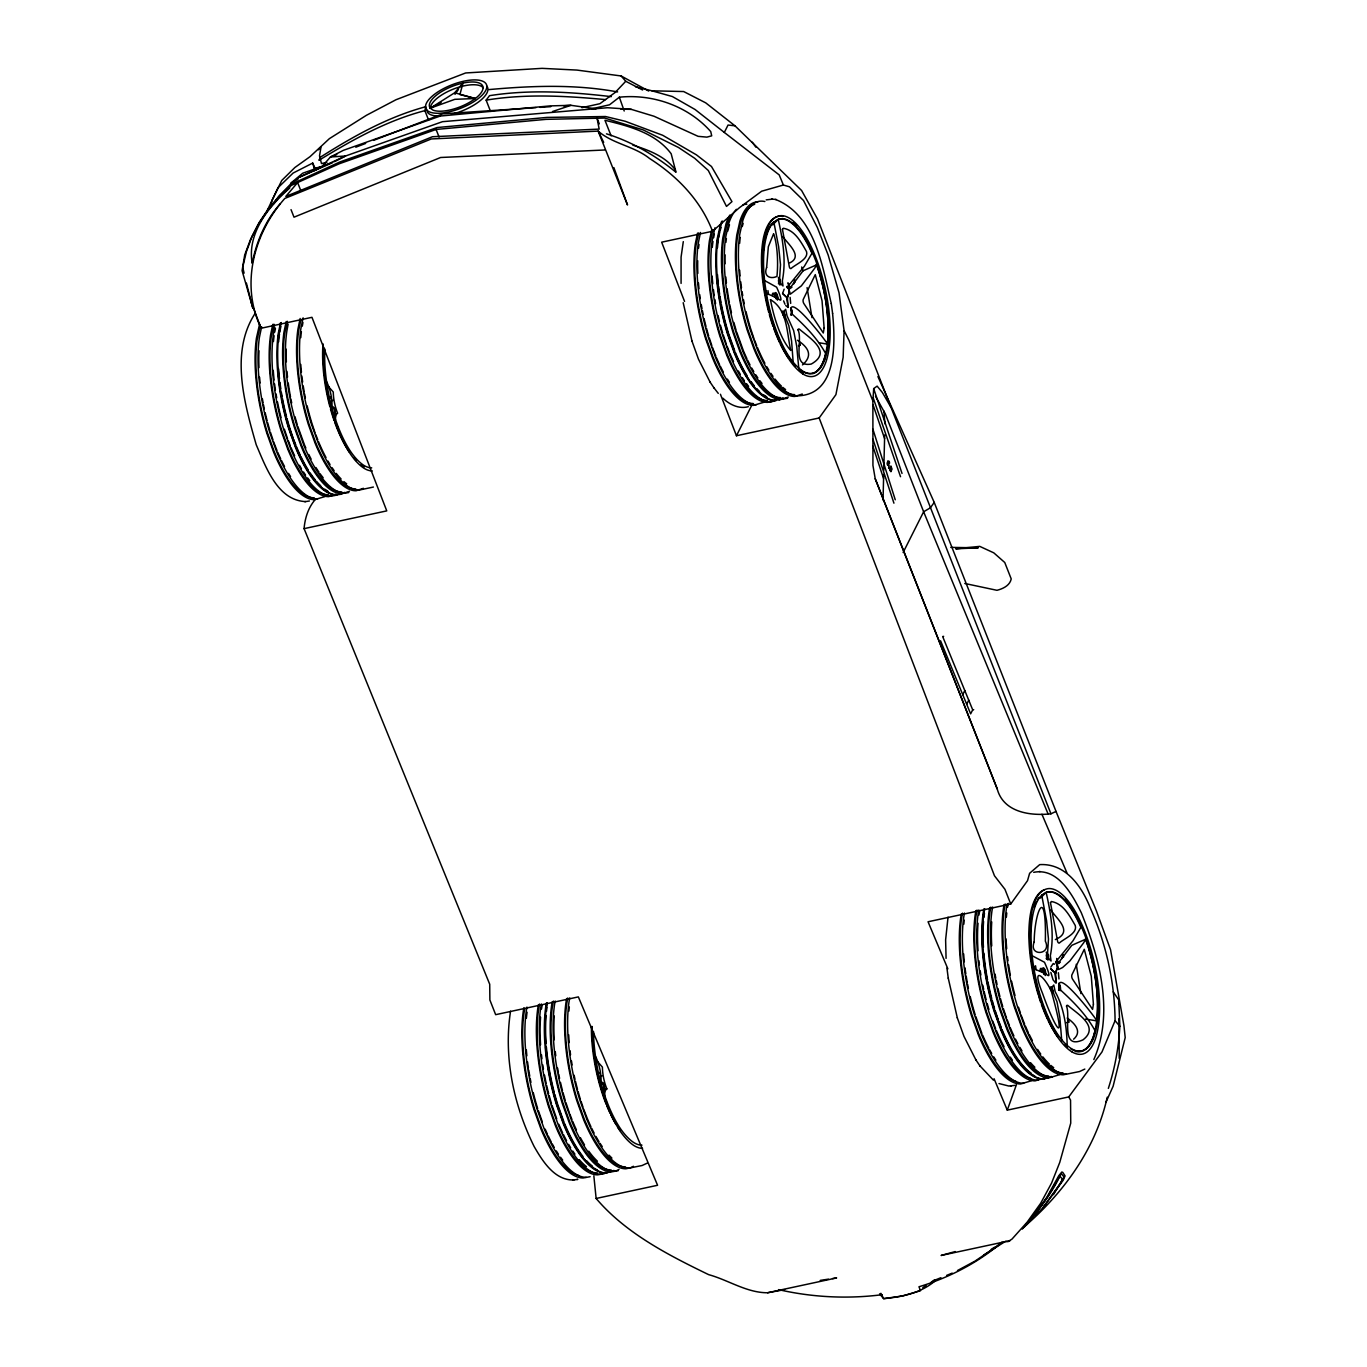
<?xml version="1.0" encoding="UTF-8"?>
<svg xmlns="http://www.w3.org/2000/svg" width="1367" height="1367" viewBox="0 0 1367 1367"><rect width="100%" height="100%" fill="white"/><g stroke="black" fill="none" stroke-linecap="round" stroke-linejoin="round"><path stroke-width="1.5" d="M883.031 500.032L883.68 474.452M883.783 470.385L884.671 434.911M884.962 423.907L883.902 411.091M684.559 301.441L661.662 242.181L712.515 231.262L739.393 207.716L761.658 191.209L783.394 185.023L789.494 186.818L803.523 200.539L817.329 227.486L828.146 254.963L839.03 292.76L844.088 330.643L843.149 357.317L835.92 394.636L819.158 417.977L736.454 435.748L720.426 394.26M1050.95 813.809C1030.359 816.082 1003.412 812.442 997.192 788.844L875.222 478.74L872.932 465.395L872.881 400.992L873.684 388.604L877.118 386.126L882.399 392.534L891.028 407.4L1050.95 813.809L1056.025 811.417L934.225 502.407L877.922 376.557M827.394 344.399L828.009 337.683A78.944 28.792 77.9 0 0 819.004 272.255L816.407 264.549M1096.778 1021.166L1097.393 1014.246A81.302 29.664 77.9 0 0 1088.132 946.87L1085.466 938.924M785.717 305.525L788.093 307.387L787.426 298.006L782.607 293.478L784.145 289.206M793.714 283.43L794.757 279.893L795.15 282.115M1061.954 958.489L1063.167 954.73L1063.56 957.02M593.842 1175.842L596.132 1198.466L657.578 1185.274L578.361 996.902L495.657 1014.673L489.882 999.995L489.711 984.24L304.072 528.636C304.978 518.127 308.207 507.653 315.23 499.57M274.699 327.038L273.366 334.488A100.423 36.636 77.9 0 0 283.823 429.836L290.573 448.547A100.423 36.636 77.9 0 0 331.532 496.016L335.325 495.435M274.767 332.044L275.416 328.388M279.825 332.147L280.799 326.628M288.112 324.15L286.78 331.6A100.423 36.636 77.9 0 0 297.254 426.948L303.987 445.659A100.423 36.636 77.9 0 0 344.945 493.145L348.739 492.547M302.295 326.132L302.944 322.475M510.557 1011.17C503.415 1057.101 513.65 1105.117 534.121 1146.486C542.511 1161.044 554.626 1180.695 573.952 1179.943M523.937 1007.735L523.253 1011.58A103.431 37.729 77.9 0 0 534.036 1109.782L540.973 1129.057A103.431 37.729 77.9 0 0 583.179 1177.961L590.134 1176.697M524.706 1009.068L524.039 1012.827A101.483 37.012 77.9 0 0 534.617 1109.184L541.417 1128.065A101.483 37.012 77.9 0 0 578.839 1175.569M526.978 1007.086L526.295 1010.914A103.431 37.729 77.9 0 0 537.077 1109.133L544.032 1128.407A103.431 37.729 77.9 0 0 586.221 1177.312M538.478 1004.608L537.778 1008.453A103.431 37.729 77.9 0 0 548.56 1106.655L555.515 1125.93A103.431 37.729 77.9 0 0 597.704 1174.834L604.522 1173.604M539.572 1004.062L538.564 1009.7A101.483 37.012 77.9 0 0 549.141 1106.057L555.942 1124.938A101.483 37.012 77.9 0 0 591.996 1172.066M541.383 1003.993L540.683 1007.838A103.431 37.729 77.9 0 0 551.465 1106.04L558.419 1125.314A103.431 37.729 77.9 0 0 600.609 1174.219M541.469 1009.085L542.135 1005.309M546.441 1002.9L545.758 1006.744A103.431 37.729 77.9 0 0 556.54 1104.946L563.477 1124.221A103.431 37.729 77.9 0 0 605.666 1173.125L613.202 1170.63M546.903 1003.686L546.219 1007.479A102.269 37.302 77.9 0 0 545.723 1011.495M547.227 1002.729L546.544 1006.573A103.431 37.729 77.9 0 0 557.326 1104.775L564.263 1124.05A103.431 37.729 77.9 0 0 606.452 1172.954L613.988 1170.46M683.295 241.634L681.074 257.116L681.074 283.413M552.285 1001.652L551.602 1005.48A103.431 37.729 77.9 0 0 562.384 1103.682L569.321 1122.973A103.431 37.729 77.9 0 0 611.51 1171.861L618.328 1170.63M553.396 1001.088L552.388 1006.727A101.483 37.012 77.9 0 0 562.965 1103.084L569.766 1121.982A101.483 37.012 77.9 0 0 611.169 1169.947M555.19 1001.02L554.506 1004.865A103.431 37.729 77.9 0 0 565.289 1103.066L572.226 1122.341A103.431 37.729 77.9 0 0 614.415 1171.246M566.673 998.559L565.989 1002.387A103.431 37.729 77.9 0 0 576.771 1100.589L583.709 1119.881A103.431 37.729 77.9 0 0 625.898 1168.768L642.08 1165.521L647.36 1163.078M567.783 997.995L566.775 1003.651A101.483 37.012 77.9 0 0 577.352 1099.991L584.153 1118.889A101.483 37.012 77.9 0 0 625.556 1166.871M569.714 997.893L569.031 1001.738A103.431 37.729 77.9 0 0 579.813 1099.939L586.768 1119.214A103.431 37.729 77.9 0 0 628.957 1168.119M713.642 237.755L714.292 234.099M718.683 237.858L719.674 232.322M948.032 917.189L945.622 939.83L946.067 958.352M961.394 913.737L960.711 917.582A103.431 37.729 77.9 0 0 971.493 1015.784L978.447 1035.075A103.431 37.729 77.9 0 0 1020.636 1083.963L1031.214 1080.819M962.505 913.19L961.497 918.829A101.483 37.012 77.9 0 0 972.074 1015.185L978.875 1034.084A101.483 37.012 77.9 0 0 1016.296 1081.587M964.453 913.088L963.769 916.932A103.431 37.729 77.9 0 0 974.551 1015.134L981.489 1034.409A103.431 37.729 77.9 0 0 1023.678 1083.313M975.935 910.627L975.252 914.472A103.431 37.729 77.9 0 0 986.034 1012.674L992.972 1031.948A103.431 37.729 77.9 0 0 1035.161 1080.853L1045.601 1077.726M977.029 910.063L976.021 915.719A101.483 37.012 77.9 0 0 986.598 1012.058L993.399 1030.957A101.483 37.012 77.9 0 0 1030.821 1078.46M978.84 909.995L978.157 913.839A103.431 37.729 77.9 0 0 988.939 1012.041L995.877 1031.316A103.431 37.729 77.9 0 0 1038.066 1080.22M978.926 915.087L979.609 911.328M983.898 908.918L983.215 912.746A103.431 37.729 77.9 0 0 993.997 1010.948L1000.934 1030.24A103.431 37.729 77.9 0 0 1043.124 1079.127L1050.659 1076.632M984.36 909.704L983.676 913.498A102.269 37.302 77.9 0 0 983.181 917.496M984.684 908.747L984.001 912.575A103.431 37.729 77.9 0 0 994.783 1010.777L1001.721 1030.069A103.431 37.729 77.9 0 0 1043.91 1078.956L1051.445 1076.461M989.742 907.654L989.059 911.499A103.431 37.729 77.9 0 0 999.841 1009.7L1006.796 1028.975A103.431 37.729 77.9 0 0 1048.985 1077.88L1059.425 1074.752M990.853 907.107L989.845 912.746A101.483 37.012 77.9 0 0 1000.422 1009.102L1007.223 1027.984A101.483 37.012 77.9 0 0 1048.626 1075.966M992.647 907.039L991.964 910.866A103.431 37.729 77.9 0 0 1002.746 1009.068L1009.7 1028.36A103.431 37.729 77.9 0 0 1051.889 1077.247M1004.13 904.561L1003.446 908.406A103.431 37.729 77.9 0 0 1014.229 1006.608L1021.183 1025.882A103.431 37.729 77.9 0 0 1063.372 1074.787L1079.554 1071.54L1084.817 1069.079M1005.241 904.014L1004.232 909.653A101.483 37.012 77.9 0 0 1014.81 1006.009L1021.61 1024.891A101.483 37.012 77.9 0 0 1063.013 1072.873M1007.189 903.912L1006.505 907.756A103.431 37.729 77.9 0 0 1017.287 1005.958L1024.225 1025.233A103.431 37.729 77.9 0 0 1066.414 1074.137M1007.616 907.124L1008.282 903.348M1056.025 811.417L1096.402 910.935L1110.568 949.757L1123.913 1025.575L1125.212 1037.57L1113.114 1086.269L1106.057 1101.99M1107.253 1097.188C1095.958 1147.972 1064.534 1191.665 1025.78 1225.447L1023.763 1227.429L1036.818 1211.999L1047.891 1196.313L1061.27 1173.621L1064.09 1177.004L1053.427 1194.604M1050.813 967.135L1053.12 963.701M270.427 206.588L272.016 200.402L281.756 180.461L294.879 167.509L310.019 156.675L329.362 138.665L366.441 115.289L395.986 99.74L465.651 72.964L542.084 68.35L576.908 70.076L621.148 75.971L648.727 91.059M430.28 108.198L454.681 92.768L462.986 83.079L459.91 94.562L475.289 98.527L454.818 99.33L430.28 108.198L432.997 110.112A28.553 10.97 -21.5 0 0 478.279 95.98A28.553 10.97 -21.5 0 0 460.696 83.626A28.553 10.97 -21.5 0 0 430.28 108.198L441.148 102.542M825.839 353.557L824.404 358.855A78.944 28.792 77.9 0 1 802.139 371.277L798.824 368.817L796.722 346.227L793.646 330.558L787.033 315.845L785.632 309.301L783.359 312.086L788.81 325.654L791.578 341.032L793.236 363.212L789.904 358.957M1095.172 1030.598L1093.685 1036.049A81.302 29.664 77.9 0 1 1070.771 1048.848M259.593 324.133L256.432 338.127A100.423 36.636 77.9 0 0 266.907 433.459L273.639 452.187A100.423 36.636 77.9 0 0 314.598 499.656L324.885 496.597M260.277 325.619L257.201 339.341A98.527 35.935 77.9 0 0 267.471 432.878L274.066 451.23A98.527 35.935 77.9 0 0 314.256 497.81M261.627 326.764L259.388 337.495A100.423 36.636 77.9 0 0 269.863 432.826L276.595 451.554A100.423 36.636 77.9 0 0 317.554 499.023M272.785 324.372L270.546 335.086A100.423 36.636 77.9 0 0 281.004 430.434L287.754 449.145A100.423 36.636 77.9 0 0 328.712 496.631L336.026 494.205M273.947 324.201L271.298 336.299A98.527 35.935 77.9 0 0 281.568 429.853L288.181 448.188A98.527 35.935 77.9 0 0 328.37 494.769M280.525 322.697L278.287 333.428A100.423 36.636 77.9 0 0 288.745 428.777L295.494 447.487A100.423 36.636 77.9 0 0 336.453 494.974L341.015 494.205M281.277 322.544L279.039 333.275A100.423 36.636 77.9 0 0 289.514 428.606L296.246 447.334A100.423 36.636 77.9 0 0 337.205 494.803M286.199 321.484L283.96 332.215A100.423 36.636 77.9 0 0 294.418 427.546L301.167 446.274A100.423 36.636 77.9 0 0 342.126 493.743L349.439 491.317M287.36 321.313L284.712 333.428A98.527 35.935 77.9 0 0 294.982 426.965L301.594 445.317A98.527 35.935 77.9 0 0 341.784 491.898M300.159 318.477L297.921 329.208A100.423 36.636 77.9 0 0 308.395 424.556L315.128 443.267A100.423 36.636 77.9 0 0 356.103 490.753L363.417 488.309M300.877 319.912L298.69 330.421A98.527 35.935 77.9 0 0 308.959 423.975L315.555 442.31A98.527 35.935 77.9 0 0 355.745 488.89M303.115 317.845L300.877 328.576A100.423 36.636 77.9 0 0 311.351 423.924L318.084 442.635A100.423 36.636 77.9 0 0 359.06 490.104L373.413 487.045M697.546 233.108L695.307 243.839A100.423 36.636 77.9 0 0 705.765 339.17L712.515 357.898A100.423 36.636 77.9 0 0 753.473 405.367L763.743 402.308M698.691 232.937L696.059 245.052A98.527 35.935 77.9 0 0 706.329 338.589L712.942 356.924A98.527 35.935 77.9 0 0 753.132 403.504M700.502 232.475L698.264 243.189A100.423 36.636 77.9 0 0 708.721 338.538L715.471 357.248A100.423 36.636 77.9 0 0 756.429 404.735M711.643 230.066L709.405 240.797A100.423 36.636 77.9 0 0 719.879 336.145L726.612 354.856A100.423 36.636 77.9 0 0 767.57 402.342L774.2 401.129M712.805 229.895L710.174 242.01A98.527 35.935 77.9 0 0 720.443 335.564L727.039 353.899A98.527 35.935 77.9 0 0 767.229 400.48M714.924 227.828L712.224 240.199A100.423 36.636 77.9 0 0 722.699 335.53L729.431 354.258A100.423 36.636 77.9 0 0 770.39 401.727M720.119 230.715L721.024 227.486M727.705 231.211L729.482 224.803M742.247 226.58L743.152 223.385M606.692 1103.767L606.247 1101.204M890.72 466.403L891.011 469.274L891.011 466.335L892.019 469.12L890.959 471.393M947.861 968.861L928.056 921.768L1010.743 903.997L1027.523 880.673L1029.624 873.291L1039.689 864.627C1065.423 863.073 1081.758 886.312 1090.165 907.637C1105.937 943.247 1114.72 981.694 1115.079 1020.671L1101.973 1051.958L1068.738 1096.932L1007.274 1110.141L1016.416 1084.766M888.635 465.31C887.371 460.901 890.942 463.02 887.952 461.892M887.764 461.482L888.379 465.481M1060.126 990.716L1060.502 989.435A4.101 1.504 77.9 0 0 1059.169 983.796L1058.724 983.283M811.964 253.288L804.377 266.275L787.853 286.506L790.314 294.195L801.37 285.857L814.698 268.274L816.509 264.873L803.13 270.769L789.784 288.352M1080.87 927.339L1073.061 940.701L1056.042 961.548L1058.571 969.459L1062.569 967.546L1069.951 960.881L1083.689 942.769L1085.569 939.249L1071.779 945.332L1058.041 963.427M267.436 210.108L278.082 187.638L293.102 173.062L312.718 163.066L315.281 168.893M964.794 690.557L962.744 694.658M783.394 185.023L779.207 174.908L724.322 132.445L728.047 125.046L734.968 125.798L801.609 190.509L817.534 219.028L891.028 407.4M736.454 435.748L751.474 405.845M889.268 463.242L887.661 461.226M889.575 463.191C889.439 457.689 884.876 464.49 888.533 465.549M888.533 467.172L889.148 467.958M888.858 468.027L889.097 466.557M891.011 471.564L889.524 468.505L890.515 470.829M891.181 469.53L890.84 471.547L889.814 468.454M891.318 469.206L891.011 466.335M890.601 470.778L890.549 468.385M891.011 469.274L890.857 468.317M903.126 552.524L923.631 511.771L930.346 507.84L934.225 502.407M966.691 704.261L968.759 700.16M943.657 636.338L942.666 636.544L972.706 709.866L970.638 713.847L940.547 640.764M1093.839 1059.545C1114.361 1012.793 1099.495 957.959 1081.314 912.78C1072.429 894.907 1057.921 867.447 1033.708 872.334M254.723 314.017C229.912 352.754 244.505 403.829 256.227 444.771C265.694 466.574 277.364 500.425 305.644 501.586M273.947 203.632L278.372 196.951L292.487 182.119L297.972 179.248M454.989 94.34L458.406 89.521M460.696 86.292L462.986 83.079M1023.08 1227.856L1022.226 1228.967L1027.95 1223.294M1024.105 1227.053L1029.454 1220.697M1032.512 1217.16L1046.9 1197.202L1058.759 1175.74L1061.817 1172.032L1062.757 1172.356L1065.081 1175.893L1063.201 1180.234L1044.217 1206.241M1043.243 1207.146L1061.048 1182.506L1062.33 1178.918L1059.801 1176.218C1052.248 1192.793 1035.913 1213.964 1026.412 1224.815M802.497 364.921C813.16 355.557 808.649 347.491 797.525 340.263M1073.625 1039.176C1082.596 1031.487 1074.479 1023.08 1067.183 1018.039M318.494 149.806L321.057 146.747L319.519 155.906L321.484 163.527L326.816 162.451M280.115 203.939C265.386 220.565 256.398 241.669 252.177 263.318C246.914 233.21 268.564 206.622 289.787 187.997M314.41 170.653L321.723 166.825L330.472 156.983L343.288 150.37L440.277 116.041L550.286 105.891L570.945 105.327L596.063 108.83M1035.725 1215.485L1044.901 1205.591M642.593 89.983L625.744 81.285L615.287 92.358L599.908 103.704L581.915 107.685M773.893 221.744L771.364 224.325A78.944 28.792 77.9 0 0 764.973 239.891M1041.654 894.838L1046.558 920.572L1048.472 939.095L1047.293 957.344L1051.052 961.001L1050.334 955.721C1054.538 934.686 1050.745 913.019 1046.148 892.378L1040.407 898.085M772.663 224.889L778.25 219.352L781.155 218.857A78.944 28.792 77.9 0 1 808.991 246.846L812.083 253.561M789.853 262.857C803.574 256.142 787.341 243.582 782.778 236.474M490.531 111.393L486.139 100.15L489.54 95.673C529.935 89.299 570.876 91.897 611.288 96.647M1002.114 1242.073C978.088 1262.749 949.228 1277.598 918.966 1286.774L920.521 1290.721L902.391 1296.001L883.629 1298.65L879.562 1293.831M1055.358 939.573C1073.625 931.781 1057.187 919.342 1050.813 909.995M779.856 285.071L780.113 284.849A3.981 1.452 77.9 0 0 779.19 278.15L778.746 277.638A3.981 1.452 77.9 0 0 778.336 277.381M791.493 315.094L792.194 313.59A3.981 1.452 77.9 0 0 790.878 308.122L790.827 308.036M1047.806 960.061L1048.062 959.839A4.101 1.504 77.9 0 0 1047.122 952.936L1046.678 952.406A4.101 1.504 77.9 0 0 1046.233 952.15M290.607 183.332L302.705 173.233L332.694 162.622L297.613 177.966L345.509 156.009L442.498 121.68L607.563 107.72L631.246 109.343L654.007 116.246L698.127 136.341L706.893 137.127L711.711 135.829L710.737 131.591C688.199 106.113 653.033 93.759 619.354 97.194L609.528 104.798L591.928 108.779M996.116 1246.807L1000.541 1243.269M983.642 1255.128L1005.48 1241.339L1007.992 1241.663L1011.99 1239.1L1027.164 1222.132L1040.646 1203.319L1051.599 1183.019L1059.75 1162.428L1070.737 1123.144L1070.549 1100.127L1068.738 1096.932M935.746 1280.281C921.392 1293.097 902.254 1296.822 883.629 1298.65L880.895 1293.302M994.492 1247.934L975.081 1261.075L957.464 1270.541M922.776 1287.68L926.125 1285.476M931.149 1282.178L934.498 1279.973M991.212 1249.353L994.8 1247.063M340.246 494.376L344.518 492.376M771.381 401.744L774.884 399.916M779.122 400.087L782.625 398.241M783.394 398.087L775.311 400.668A100.423 36.636 77.9 0 1 734.352 353.199L727.62 334.488A100.423 36.636 77.9 0 1 717.145 239.14L720.289 225.145A100.423 36.636 77.9 0 1 721.708 221.317M788.315 397.028L780.984 399.454A100.423 36.636 77.9 0 1 740.025 351.985L733.293 333.258A100.423 36.636 77.9 0 1 722.818 237.909L725.98 223.915A100.423 36.636 77.9 0 1 729.824 215.097M802.275 394.021L794.962 396.447A100.423 36.636 77.9 0 1 754.003 348.978L747.253 330.25A100.423 36.636 77.9 0 1 736.796 234.919L739.94 220.924A100.423 36.636 77.9 0 1 757.984 201.786M601.617 1174.219L605.239 1172.339M615.44 1171.263L619.046 1169.366M629.828 1168.17L633.434 1166.273M334.522 161.682L345.509 156.009L330.472 156.983L336.76 154.539M933.405 1280.742L940.94 1277.701M946.596 1275.411L952.235 1273.121M355.779 147.209L365.673 143.415M373.584 140.374L442.788 113.837L535.949 107.651M244.095 273.161L242.711 267.214L246.436 251.528L252.058 236.388L259.525 221.915L268.752 208.245L279.671 195.515L292.162 183.844L340.058 161.887L437.047 127.558L547.056 117.408L605.513 116.52L625.197 121.27L662.687 135.282L696.418 154.847L711.472 166.484L731.96 201.632L726.492 206.4L708.311 170.516L694.692 158.282L678.545 147.516L643.139 129.899L604.727 118.058L546.082 119.356L436.09 129.455L339.067 163.835L291.376 185.382L278.68 197.463L267.573 210.586L258.141 224.649L250.503 239.481L244.71 254.963L242.096 270.683L252.844 308.173L246.385 283.072M552.507 111.53L570.945 105.327L563.563 105.806M424.881 110.642C386.793 120.586 352.31 139.912 318.955 160.298L320.579 157.068C353.523 136.204 387.869 116.947 425.752 106.711L424.881 110.642L428.572 120.006M955.26 1251.557L941.077 1255.47L1010.128 1240.638M251.408 302.79L261.097 328.251L311.966 317.315L386.758 510.882L304.072 528.636M326.816 387.1L328.593 386.724L333.275 392.039A23.171 8.458 77.9 0 0 337.615 413.21A12.44 4.528 77.9 0 0 335.428 420.13M331.617 400.651L333.138 400.36M798.533 345.612L800.31 345.219A12.252 4.477 77.9 0 1 799.61 342.98M972.706 709.866L973.697 709.661M600.694 1075.966L602.3 1075.692M605.034 1089.294L606.863 1088.901A23.871 8.715 77.9 0 1 602.403 1067.114L597.584 1061.629A19.428 7.091 77.9 0 0 596.678 1062.347M1067.046 1022.413L1068.874 1022.02A12.628 4.597 77.9 0 1 1067.849 1018.5M596.132 1198.466C625.642 1233.222 668.053 1254.957 708.687 1274.659C728.184 1279.99 746.86 1292.874 767.588 1292.755L836.621 1277.923L832.52 1278.538M321.723 166.825L314.154 168.261L312.718 163.066M767.588 1292.755L784.658 1289.645M766.169 199.89L772.423 199.138M1046.028 892.395L1049.155 891.848A81.302 29.664 77.9 0 1 1077.811 920.692L1080.989 927.612M787.614 398.258L783.821 398.839A100.423 36.636 77.9 0 1 742.845 351.37L736.112 332.659A100.423 36.636 77.9 0 1 725.638 237.311L728.799 223.317A100.423 36.636 77.9 0 1 736.42 209.305M722.904 398.224C729.517 404.564 739.017 409.297 748.313 406.7M304.807 501.706L309.455 500.988M999.004 1083.553L1008.812 1086.03L1015.322 1085.33M573.081 1180.08L577.865 1179.328L576.994 1179.465M1010.538 1086.082L1011.409 1085.945M820.234 1280.401L828.436 1279.153M882.074 1294.703C847.677 1299.111 812.391 1297.386 778.592 1289.628M486.139 100.15C525.68 93.605 565.818 95.912 605.513 99.603M888.67 465.532L888.242 461.841M540.187 107.361L550.764 106.66M488.959 89.59C531.797 85.728 575.08 84.088 617.611 91.931M605.256 149.96L440.618 157.495L294.008 217.182L291.034 209.629M620.908 109.189L631.246 109.343M950.766 547.381L978.225 547.825L955.755 548.816L979.746 546.373L993.792 552.849L1004.762 562.503L1011.221 578.924C1009.888 585.537 1002.917 588.801 996.97 590.305L964.777 583.47M635.484 86.753L651.871 90.803L683.654 91.538L705.714 102.85L734.968 125.798M775.482 199.445C815.142 214.875 822.644 267.163 831.29 303.679M1039.279 871.48L1040.15 871.548M771.586 199.069L776.319 199.514M819.123 342.758L827.428 344.125C828.812 344.381 785.598 287.907 791.476 313.47C804.531 325.397 817.227 338.008 825.788 353.763M1085.569 1019.047L1096.812 1020.893C1098.47 1021.508 1053.496 962.693 1059.784 989.315C1073.215 1001.601 1086.304 1014.587 1095.104 1030.821M1033.196 968.485L1046.08 973.936C1052.949 980.942 1045.311 964.077 1044.473 962.248L1031.367 955.311M454.681 92.768L475.289 98.527M651.871 90.803L672.376 96.544L695.068 109.497L724.322 132.445M606.47 133.829C631.93 141.792 655.374 155.462 675.999 172.259L671.163 153.736C655.476 132.872 629.042 126.174 604.966 120.279L611.1 135.829M632.87 145.141C648.539 150.062 665.473 156.299 675.469 170.089M763.863 280.132L776.627 287.19C777.447 289.001 784.846 305.302 778.182 298.553L765.605 292.914M793.475 283.482L794.193 283.635M1067.2 1046.216C1066.824 1028.172 1064.346 1008.248 1055.187 991.758L1053.769 985.026L1051.411 987.897L1057.033 1001.874L1059.886 1017.714L1061.732 1040.731M330.148 396.977L330.865 397.951M1053.649 963.53L1054.555 964.248M1055.512 982.805L1053.051 979.78L1050.847 972.433M993.45 1080.169L979.78 1065.713M625.744 81.285L621.148 75.971M782.607 293.478L787.426 298.006L788.691 293.785L786.794 298.604L788.093 307.387M1055.837 961.787L1057.067 963.94A4.101 1.504 77.9 0 1 1057.477 968.673M1055.854 962.556L1056.178 962.932A3.264 1.179 77.9 0 1 1056.964 968.451M1058.759 984.052L1059.083 984.428A3.264 1.179 77.9 0 1 1059.852 989.947L1059.596 990.169A3.264 1.179 77.9 0 1 1058.588 989.554M1115.079 1020.671L1119.863 1026.361A314.94 265.83 35.6 0 1 1108.347 1088.405M599.464 1072.463L599.925 1073.198M713.813 387.647L718.273 393.388M875.478 396.208L885.218 413.62L923.631 511.771L1048.079 813.963M752.26 142.202L755.883 147.175M1113.234 991.81L1118.736 999.926L1119.863 1026.361M691.958 341.049L698.486 359.213L710.071 382.042M957.276 1017.731L963.991 1036.425L975.918 1059.938M709.763 381.598L714.138 388.125M975.628 1059.493L980.122 1066.209M337.017 425.154L337.564 427.119M844.088 330.643L848.975 340.349L872.881 400.992M603.684 142.356L598.165 131.112L431.306 138.956L284.814 198.437C253.869 233.21 240.096 284.763 261.097 328.251M784.948 304.209L783.633 300.877M1041.944 814.288L1066.926 872.847M994.065 1078.734L1007.274 1110.141M1051.223 990.887C1068.276 1051.804 1054.265 1026.566 1042.525 993.331C1030.838 964.675 1043.927 975.611 1051.223 990.887A3.264 1.179 77.9 0 0 1050.522 988.649A2.529 0.923 77.9 0 1 1051.291 990.152M801.643 266.992L803.13 270.769M875.222 478.74L997.192 788.844M1010.743 903.997L1004.95 889.319L994.475 875.786L819.158 417.977M712.515 231.262C700.844 200.436 677.126 176.018 649.633 158.538C634.203 146.064 612.792 143.962 598.165 131.112L627.521 204.982L613.851 167.577M599.293 123.901L597.054 118.228L599.173 129.096L432.433 136.734L285.823 196.421L297.613 182.563L300.603 190.116M436.09 129.455L439.063 137.008M1056.657 958.438L1058.707 963.632M788.451 283.499L790.434 288.54M889.524 468.505L890.344 470.812L890.959 469.411M1021.098 1015.066L1024.652 1024.242M754.601 340.246L756.686 345.595M1007.274 1020.021L1009.41 1025.523M999.106 1022.072L1001.259 1027.625M734.66 350.67L728.714 333.975A99.295 36.225 77.9 0 1 721.349 304.345M992.75 1021.149L995.603 1028.497M727.09 346.159L729.158 351.507M981.916 1033.418L975.765 1016.467M712.429 347.389L715.898 356.291M583.624 1109.047L587.195 1118.24A101.483 37.012 77.9 0 0 590.954 1126.733M315.743 434.535L317.827 439.884M569.817 1114.002L571.953 1119.522M563.802 1121.623L557.668 1104.416A102.269 37.302 77.9 0 1 554.78 1094.437M293.7 439.559L295.802 444.958M292.948 439.73L295.733 446.924A99.295 36.225 77.9 0 0 314.632 480.21M556.711 1118.821L552.046 1105.425M288.215 440.447L290.3 445.796M542.323 1121.897L538.308 1110.465M273.554 441.678L277.023 450.58M619.354 97.194L624.206 111.017M873.103 397.643L900.545 476.707M893.933 503.176L872.915 439.183M873.017 404.752L884.586 438.551M873.684 388.604L902.015 473.426M872.83 446.138L883.578 478.518M1018.5 1007.291L1020.448 1013.118M1003.327 1008.47L1006.556 1018.176M995.125 1010.435L998.388 1020.226M753.918 338.469L750.773 329.037A98.527 35.935 77.9 0 1 746.006 311.573M736.676 332.078L743.272 350.413A98.527 35.935 77.9 0 0 746.929 358.667M723.263 334.949L726.39 344.381M709.285 337.957L711.797 345.492M581.043 1101.289L582.974 1107.116M565.87 1102.468L569.099 1112.174M315.042 432.758L311.915 423.326A98.527 35.935 77.9 0 1 307.148 405.862M297.801 426.367L304.414 444.702A98.527 35.935 77.9 0 0 305.849 448.068M292.999 437.765L289.838 428.264A99.295 36.225 77.9 0 1 287.036 418.575M292.248 437.936L289.086 428.418A99.295 36.225 77.9 0 1 281.722 398.805M284.387 429.238L287.531 438.67M270.427 432.245L272.939 439.781M895.248 499.775L872.898 429.17M957.327 1017.902L948.237 978.106M692.01 341.22L683.192 302.705M773.79 221.847L778.643 246.726L780.506 264.72L779.361 282.422L783.001 285.976L782.317 280.85C786.384 260.431 782.71 239.413 778.25 219.352M1033.144 966.982L1033.657 969.699M765.759 292.35L765.059 289.684M1076.239 964.299L1080.887 993.621M807.077 287.583L811.981 317.657M1033.127 968.144L1034.716 976.687A81.302 29.664 77.9 0 0 1038.63 992.476M766.033 295.238L766.767 299.219M1058.366 972.723L1058.964 978.943M790.109 297.357L790.69 303.406M832.571 313.299C835.203 341.084 837.971 394.602 797.918 395.815A100.423 36.636 77.9 0 1 756.959 348.346L750.21 329.618A100.423 36.636 77.9 0 1 739.752 234.287L742.896 220.292A100.423 36.636 77.9 0 1 764.854 201.513M1035.554 965.768L1036.101 969.681M1033.862 966.127L1034.392 970.04M767.964 290.607L768.493 294.418M766.306 290.966L766.836 294.759M831.273 303.559L832.606 313.504M946.938 968.126L948.254 978.225M763.521 276.288L763.897 280.457M1118.736 999.926L1118.77 1004.096M1118.889 1018.723L1119.248 1058.383M641.977 1145.17A81.302 29.664 77.9 0 1 633.998 1142.692A88.565 32.312 77.9 0 1 621.387 1129.996A81.302 29.664 77.9 0 1 597.943 1070.532A88.565 32.312 77.9 0 1 593.859 1040.885A81.302 29.664 77.9 0 1 593.534 1031.572M642.575 1148.331A84.532 30.826 77.9 0 1 634.271 1145.751A91.196 33.269 77.9 0 1 621.165 1132.559A84.532 30.826 77.9 0 1 596.798 1070.737A91.196 33.269 77.9 0 1 592.543 1039.911A84.532 30.826 77.9 0 1 592.219 1026.497M562.691 1160.087A101.483 37.012 77.9 0 1 560.538 1157.251M558.419 1154.175A101.483 37.012 77.9 0 1 556.301 1150.911M554.233 1147.443A101.483 37.012 77.9 0 1 552.183 1143.769M551.379 1142.248A101.483 37.012 77.9 0 1 548.218 1135.909M547.449 1134.268A101.483 37.012 77.9 0 1 545.194 1129.159M611.92 1158.088A101.483 37.012 77.9 0 1 609.033 1155.149M602.215 1146.554A101.483 37.012 77.9 0 1 600.096 1143.393M599.036 1141.718A101.483 37.012 77.9 0 1 595.944 1136.438M594.115 1133.072A101.483 37.012 77.9 0 1 591.74 1128.356M586.46 1166.666A101.483 37.012 77.9 0 1 579.249 1159.626M574.926 1154.158A101.483 37.012 77.9 0 1 572.807 1151.082M570.688 1147.819A101.483 37.012 77.9 0 1 568.621 1144.35M566.57 1140.676A101.483 37.012 77.9 0 1 563.392 1134.439M562.606 1132.816A101.483 37.012 77.9 0 1 558.847 1124.323M597.345 1172.92A101.483 37.012 77.9 0 1 593.363 1172.459M592.338 1166.136A102.269 37.302 77.9 0 1 586.528 1160.686M582.889 1156.397A102.269 37.302 77.9 0 1 564.52 1123.469M597.276 1169.981A102.269 37.302 77.9 0 1 594.44 1168.375M593.005 1167.401A102.269 37.302 77.9 0 1 563.734 1123.64L556.882 1104.587A102.269 37.302 77.9 0 1 553.994 1094.608M597.396 1161.198A101.483 37.012 77.9 0 1 588.75 1151.185M584.512 1144.845A101.483 37.012 77.9 0 1 580.394 1137.703M576.43 1129.86A101.483 37.012 77.9 0 1 572.67 1121.35M553.447 1092.592A102.269 37.302 77.9 0 1 545.621 1047.43M545.194 1041.483A102.269 37.302 77.9 0 1 545.33 1015.664M554.233 1092.421A102.269 37.302 77.9 0 1 550.491 1075.966M550.081 1073.898A102.269 37.302 77.9 0 1 546.407 1047.276M546.099 1043.294A102.269 37.302 77.9 0 1 546.099 1015.493M546.492 1011.324A102.269 37.302 77.9 0 1 547.005 1007.308M620.225 1130.765A84.139 30.689 77.9 0 1 617.867 1127.331M615.833 1124.084A84.139 30.689 77.9 0 1 610.81 1114.754M610.007 1113.08A84.139 30.689 77.9 0 1 606.88 1106.023M606.145 1104.194A84.139 30.689 77.9 0 1 603.975 1098.521A84.139 30.689 77.9 0 1 591.415 1026.532M537.658 1108.517A101.483 37.012 77.9 0 1 533.233 1092.558M530.943 1082.356A101.483 37.012 77.9 0 1 530.14 1078.238M529.764 1076.188A101.483 37.012 77.9 0 1 528.721 1070.036M528.397 1067.986A101.483 37.012 77.9 0 1 527.559 1061.869M526.876 1055.82A101.483 37.012 77.9 0 1 526.329 1049.839M526.38 1018.193A101.483 37.012 77.9 0 1 527.081 1012.178M551.448 1103.477A101.483 37.012 77.9 0 1 549.175 1095.531M548.645 1093.515A101.483 37.012 77.9 0 1 546.663 1085.398M546.202 1083.365A101.483 37.012 77.9 0 1 544.527 1075.146M543.434 1068.994A101.483 37.012 77.9 0 1 542.784 1064.893M541.947 1058.776A101.483 37.012 77.9 0 1 541.469 1054.726M540.58 1044.781A101.483 37.012 77.9 0 1 540.58 1017.185M565.272 1100.503A101.483 37.012 77.9 0 1 562.999 1092.558M562.469 1090.558A101.483 37.012 77.9 0 1 560.487 1082.425M559.581 1078.341A101.483 37.012 77.9 0 1 558.744 1074.24M558.351 1072.189A101.483 37.012 77.9 0 1 557.599 1068.071M555.771 1055.802A101.483 37.012 77.9 0 1 555.292 1051.753M554.267 1039.843A101.483 37.012 77.9 0 1 554.267 1015.92M580.394 1099.341A101.483 37.012 77.9 0 1 578.07 1091.447M577.523 1089.448A101.483 37.012 77.9 0 1 575.49 1081.348M575.011 1079.315A101.483 37.012 77.9 0 1 574.106 1075.214M572.124 1064.961A101.483 37.012 77.9 0 1 571.457 1060.843M570.552 1054.726A101.483 37.012 77.9 0 1 570.039 1050.659M569.236 1042.628A101.483 37.012 77.9 0 1 568.689 1034.785M568.928 1011.102A101.483 37.012 77.9 0 1 569.321 1006.966M604.727 1098.35A5.605 2.05 77.9 0 1 606.042 1101.563M606.316 1102.81A5.605 2.05 77.9 0 1 606.47 1104.058M604.641 1097.171A12.816 4.665 77.9 0 1 606.863 1088.901M601.617 1087.756A3.759 1.367 77.9 0 1 602.181 1083.04A3.759 1.367 77.9 0 1 604.317 1088.183A3.759 1.367 77.9 0 1 602.3 1089.379M601.412 1087.944A4.46 1.623 77.9 0 1 602.061 1082.339A4.46 1.623 77.9 0 1 604.624 1088.474A4.46 1.623 77.9 0 1 602.215 1089.875M601.377 1087.807A3.759 1.367 77.9 0 1 601.924 1083.091A3.759 1.367 77.9 0 1 604.077 1088.235A3.759 1.367 77.9 0 1 602.044 1089.431M600.762 1083.741A4.46 1.623 77.9 0 1 603.086 1083.604A4.46 1.623 77.9 0 1 604.282 1089.789A4.46 1.623 77.9 0 1 601.958 1089.926M601.155 1087.995A4.46 1.623 77.9 0 1 600.711 1085.74M603.548 1095.257A4.511 1.64 77.9 0 1 604.197 1097.462M603.667 1096.368A4.511 1.64 77.9 0 1 603.941 1097.513M603.684 1096.539A3.759 1.367 77.9 0 1 603.906 1097.479M595.431 1056.264A22.299 8.134 77.9 0 1 600.882 1084.39M371.704 467.839A78.944 28.792 77.9 0 1 363.947 465.429A85.984 31.373 77.9 0 1 351.712 453.092A78.944 28.792 77.9 0 1 328.951 395.371A85.984 31.373 77.9 0 1 324.987 366.578A78.944 28.792 77.9 0 1 324.868 349.012M372.268 470.897A82.071 29.937 77.9 0 1 364.22 468.385A88.53 32.295 77.9 0 1 351.49 455.57A82.071 29.937 77.9 0 1 327.824 395.559A88.53 32.295 77.9 0 1 323.706 365.638A82.071 29.937 77.9 0 1 323.586 347.372M290.573 476.57A98.527 35.935 77.9 0 1 288.522 473.392M284.524 466.472A98.527 35.935 77.9 0 1 281.431 460.423M280.679 458.834A98.527 35.935 77.9 0 1 277.74 452.289M346.705 483.833A98.527 35.935 77.9 0 1 343.92 481.628M341.118 478.997A98.527 35.935 77.9 0 1 336.214 473.392M334.129 470.641A98.527 35.935 77.9 0 1 332.061 467.668M330.011 464.49A98.527 35.935 77.9 0 1 327.995 461.106M326.012 457.552A98.527 35.935 77.9 0 1 318.511 441.678M309.745 480.62A98.527 35.935 77.9 0 1 307.643 477.954M305.576 475.084A98.527 35.935 77.9 0 1 303.508 472.008M301.475 468.727A98.527 35.935 77.9 0 1 299.476 465.276M294.64 455.843A98.527 35.935 77.9 0 1 291 447.59M327.687 491.026A99.295 36.225 77.9 0 1 324.919 489.249M320.698 485.746A99.295 36.225 77.9 0 1 316.443 481.304M315.401 480.039A99.295 36.225 77.9 0 1 310.155 472.948M308.088 469.752A99.295 36.225 77.9 0 1 300.945 456.663M300.176 455.074A99.295 36.225 77.9 0 1 296.502 446.753M328.302 491.915A99.295 36.225 77.9 0 1 315.692 481.457M323.159 477.732A98.527 35.935 77.9 0 1 320.015 473.665M318.989 472.213A98.527 35.935 77.9 0 1 315.914 467.514M311.129 459.107A98.527 35.935 77.9 0 1 308.822 454.527M281.346 396.789A99.295 36.225 77.9 0 1 280.32 390.757M280.013 388.758A99.295 36.225 77.9 0 1 279.193 382.777M278.731 378.813A99.295 36.225 77.9 0 1 277.86 369.073M277.86 342.092A99.295 36.225 77.9 0 1 278.731 334.146M286.523 416.61A99.295 36.225 77.9 0 1 282.491 398.634M282.115 396.635A99.295 36.225 77.9 0 1 281.414 392.602M280.782 388.604A99.295 36.225 77.9 0 1 279.962 382.606M279.483 378.659A99.295 36.225 77.9 0 1 278.612 368.919M278.629 341.921A99.295 36.225 77.9 0 1 279.483 333.992M364.425 466.83A81.678 29.801 77.9 0 1 361.008 464.78M356.377 460.764A81.678 29.801 77.9 0 1 354.036 458.235M349.422 452.204A81.678 29.801 77.9 0 1 347.167 448.735M346.329 447.351A81.678 29.801 77.9 0 1 334.795 422.54M269.846 430.349A98.527 35.935 77.9 0 1 267.642 422.642M267.129 420.677A98.527 35.935 77.9 0 1 265.198 412.8M264.327 408.836A98.527 35.935 77.9 0 1 263.506 404.837M263.113 402.855A98.527 35.935 77.9 0 1 262.396 398.856M260.14 383.016A98.527 35.935 77.9 0 1 259.576 377.189M258.978 367.689A98.527 35.935 77.9 0 1 259.012 350.738M281.089 417.687A98.527 35.935 77.9 0 1 277.467 401.847M276.715 397.848A98.527 35.935 77.9 0 1 276.031 393.867M275.399 389.885A98.527 35.935 77.9 0 1 274.579 383.939M274.118 380.026A98.527 35.935 77.9 0 1 273.263 370.354M273.434 341.545A98.527 35.935 77.9 0 1 274.118 335.701M297.22 424.471A98.527 35.935 77.9 0 1 295.016 416.747M291.701 402.94A98.527 35.935 77.9 0 1 290.881 398.959M290.505 396.96A98.527 35.935 77.9 0 1 288.249 383.033M287.531 377.138A98.527 35.935 77.9 0 1 286.967 371.311M286.352 361.811A98.527 35.935 77.9 0 1 286.233 349.149M305.388 397.917A98.527 35.935 77.9 0 1 304.602 393.935M304.243 391.936A98.527 35.935 77.9 0 1 303.235 385.955M302.637 381.991A98.527 35.935 77.9 0 1 301.868 376.062M301.441 372.149A98.527 35.935 77.9 0 1 300.774 364.442M300.774 337.666A98.527 35.935 77.9 0 1 301.389 331.685M334.129 420.643A81.678 29.801 77.9 0 1 330.472 408.887M329.925 406.87A81.678 29.801 77.9 0 1 323.005 343.818M335.547 422.386A5.451 1.982 77.9 0 1 336.453 424.317M335.445 413.825A12.44 4.528 77.9 0 1 335.838 413.586M332.574 412.988A3.64 1.333 77.9 0 0 334.881 413.107A3.64 1.333 77.9 0 0 332.933 407.588A3.64 1.333 77.9 0 0 332.284 412.133A4.34 1.589 77.9 0 1 333.104 406.87A4.34 1.589 77.9 0 1 335.411 413.432A4.34 1.589 77.9 0 1 332.677 413.278M327.721 387.408A18.865 6.886 77.9 0 1 328.593 386.724M334.385 419.379A4.391 1.606 77.9 0 1 334.744 420.404M334.214 419.754A3.64 1.333 77.9 0 1 334.522 420.609M334.146 419.43A4.391 1.606 77.9 0 1 334.505 420.455M325.773 380.18A21.65 7.894 77.9 0 1 331.6 410.203M1050.522 986.957A4.101 1.504 77.9 0 1 1051.36 987.213L1051.804 987.726A4.101 1.504 77.9 0 1 1053.137 993.365M1058.161 1036.152A81.302 29.664 77.9 0 1 1055.068 1031.47M1054.042 1029.778A81.302 29.664 77.9 0 1 1039.774 996.321M1030.633 947.041A81.302 29.664 77.9 0 1 1030.496 928.945M1031.487 918.932A81.302 29.664 77.9 0 1 1032.119 915.275M1034.221 907.141A81.302 29.664 77.9 0 1 1036.425 901.759M1037.263 900.221A81.302 29.664 77.9 0 1 1039.074 897.487M1046.883 959.087A3.264 1.179 77.9 0 1 1046.524 958.677M1046.353 952.97A3.264 1.179 77.9 0 1 1046.695 953.175L1047.019 953.568A3.264 1.179 77.9 0 1 1047.806 959.07M1058.759 986.82A3.264 1.179 77.9 0 1 1058.656 990.204M1058.656 986.239A2.529 0.923 77.9 0 1 1058.759 989.469M1050.454 987.999A3.264 1.179 77.9 0 1 1051.377 987.982L1051.719 988.358A3.264 1.179 77.9 0 1 1052.795 992.869M1042.03 969.835A2.529 0.923 77.9 0 1 1043.499 971.151M1043.687 971.783A2.529 0.923 77.9 0 1 1043.756 974.073M1040.048 970.843A4.101 1.504 77.9 0 1 1041.62 968.622M1046.37 954.798A2.529 0.923 77.9 0 1 1046.507 958.78M1042.372 969.767A2.529 0.923 77.9 0 1 1043.739 970.792A2.529 0.923 77.9 0 1 1044.098 974.005A3.264 1.179 77.9 0 0 1043.072 969.562L1042.731 969.152A3.264 1.179 77.9 0 0 1042.372 968.947M1050.471 989.23A2.529 0.923 77.9 0 1 1050.95 990.238M1042.901 972.296A3.264 1.179 77.9 0 1 1042.679 970.655L1042.713 969.938A3.264 1.179 77.9 0 1 1043.927 968.895L1044.268 969.288A3.264 1.179 77.9 0 1 1045.037 974.791M1041.603 969.596A3.264 1.179 77.9 0 1 1042.064 968.947M1042.611 972.415A4.101 1.504 77.9 0 1 1042.338 970.348L1042.355 969.425A4.101 1.504 77.9 0 1 1043.91 968.126L1044.354 968.656A4.101 1.504 77.9 0 1 1045.311 975.56M1046.438 956.063A2.529 0.923 77.9 0 1 1046.37 958.677M1046.456 955.157A3.264 1.179 77.9 0 1 1046.78 958.916M1053.701 1067.661A101.483 37.012 77.9 0 1 1050.83 1065.389M1049.378 1064.09A101.483 37.012 77.9 0 1 1042.884 1056.913M1040.748 1054.077A101.483 37.012 77.9 0 1 1037.553 1049.395M1032.375 1040.595A101.483 37.012 77.9 0 1 1029.197 1034.358M1028.411 1032.734A101.483 37.012 77.9 0 1 1025.387 1025.985M995.877 1060.194A101.483 37.012 77.9 0 1 993.775 1056.913M991.69 1053.444A101.483 37.012 77.9 0 1 989.64 1049.788M988.837 1048.267A101.483 37.012 77.9 0 1 982.651 1035.161M1034.853 1067.217A101.483 37.012 77.9 0 1 1030.513 1062.672M1021.969 1050.864A101.483 37.012 77.9 0 1 1019.902 1047.378M1017.851 1043.722A101.483 37.012 77.9 0 1 1015.459 1039.091M1013.887 1035.861A101.483 37.012 77.9 0 1 1010.128 1027.369M1034.751 1075.983A102.269 37.302 77.9 0 1 1001.208 1029.641L994.339 1010.589A102.269 37.302 77.9 0 1 991.451 1000.61M1031.248 1073.232A102.269 37.302 77.9 0 1 1001.977 1029.471M1012.4 1060.16A101.483 37.012 77.9 0 1 1010.264 1057.101M1004.027 1046.695A101.483 37.012 77.9 0 1 996.304 1030.325M1065.115 899.281A84.139 30.689 77.9 0 1 1072.189 909.209M1073.044 910.627A84.139 30.689 77.9 0 1 1074.752 913.617M1075.59 915.172A84.139 30.689 77.9 0 1 1078.853 921.734M1086.218 940.274A84.139 30.689 77.9 0 1 1096.437 986.273A84.139 30.689 77.9 0 1 1081.793 1051.326A84.139 30.689 77.9 0 1 1075.368 1051.428M1067.234 1047.139A84.139 30.689 77.9 0 1 1064.842 1045.072M1057.682 1036.767A84.139 30.689 77.9 0 1 1054.162 1031.521M1053.308 1030.103A84.139 30.689 77.9 0 1 1048.267 1020.756M1047.464 1019.081A84.139 30.689 77.9 0 1 1041.432 1004.54M1044.61 889.712A84.139 30.689 77.9 0 0 1031.111 910.576A84.139 30.689 77.9 0 0 1038.288 994.988M1040.748 1002.592A84.139 30.689 77.9 0 1 1038.783 996.611M994.527 1008.453A102.269 37.302 77.9 0 1 992.237 1000.456M991.707 998.423A102.269 37.302 77.9 0 1 987.948 981.984M987.538 979.917A102.269 37.302 77.9 0 1 983.864 953.277M983.437 947.331A102.269 37.302 77.9 0 1 983.574 921.495M983.967 917.325A102.269 37.302 77.9 0 1 984.462 913.327M990.921 998.593A102.269 37.302 77.9 0 1 987.162 982.155M986.769 980.088A102.269 37.302 77.9 0 1 983.095 953.448M982.651 947.502A102.269 37.302 77.9 0 1 982.788 921.666M1002.729 1006.522A101.483 37.012 77.9 0 1 1000.456 998.576M999.926 996.56A101.483 37.012 77.9 0 1 997.944 988.444M997.039 984.343A101.483 37.012 77.9 0 1 996.201 980.242M995.808 978.191A101.483 37.012 77.9 0 1 995.056 974.09M991.741 945.861A101.483 37.012 77.9 0 1 991.741 921.922M988.905 1009.478A101.483 37.012 77.9 0 1 987.196 1003.532M986.12 999.533A101.483 37.012 77.9 0 1 984.12 991.417M983.676 989.366A101.483 37.012 77.9 0 1 982.805 985.265M980.891 974.996A101.483 37.012 77.9 0 1 980.242 970.895M979.404 964.777A101.483 37.012 77.9 0 1 978.926 960.745M978.037 950.783A101.483 37.012 77.9 0 1 978.037 923.203M975.115 1014.536A101.483 37.012 77.9 0 1 970.211 996.543M968.417 988.358A101.483 37.012 77.9 0 1 967.597 984.257M967.221 982.207A101.483 37.012 77.9 0 1 966.179 976.038M965.854 973.987A101.483 37.012 77.9 0 1 965.017 967.87M964.333 961.821A101.483 37.012 77.9 0 1 963.65 953.876M963.838 924.195A101.483 37.012 77.9 0 1 964.282 920.145M1014.997 995.449A101.483 37.012 77.9 0 1 1011.58 981.233M1010.333 975.064A101.483 37.012 77.9 0 1 1008.59 964.812M1008.026 960.728A101.483 37.012 77.9 0 1 1007.513 956.661M1006.693 948.647A101.483 37.012 77.9 0 1 1006.061 938.856M1006.385 917.103A101.483 37.012 77.9 0 1 1006.778 912.968M1059.408 962.915A19.428 7.091 77.9 0 1 1060.314 962.214M1058.007 962.915A19.428 7.091 77.9 0 1 1058.485 962.607M1066.909 1022.875A23.649 8.629 77.9 0 1 1068.874 1022.02M786.845 286.489A3.981 1.452 77.9 0 1 787.648 286.745L788.844 288.83A3.981 1.452 77.9 0 1 789.237 293.444M782.505 311.18A3.981 1.452 77.9 0 1 783.308 311.42L783.735 311.932A3.981 1.452 77.9 0 1 784.897 318.118M788.896 357.488A78.944 28.792 77.9 0 1 786.896 354.395M785.905 352.754A78.944 28.792 77.9 0 1 778.455 337.82M777.755 336.162A78.944 28.792 77.9 0 1 767.553 303.149M763.35 250.827A78.944 28.792 77.9 0 1 764.307 243.343M778.438 278.185A3.161 1.145 77.9 0 1 778.78 278.39L779.105 278.765A3.161 1.145 77.9 0 1 779.856 284.114M791.1 315.111A3.981 1.452 77.9 0 1 790.69 314.854M786.777 287.497A3.161 1.145 77.9 0 1 787.665 287.48L787.99 287.856A3.161 1.145 77.9 0 1 788.742 293.204M790.656 314.102A3.161 1.145 77.9 0 0 791.305 314.307L791.561 314.085A3.161 1.145 77.9 0 0 790.827 308.754M782.693 311.984A3.161 1.145 77.9 0 1 783.325 312.172L783.65 312.547A3.161 1.145 77.9 0 1 784.402 317.896M782.488 312.821A3.161 1.145 77.9 0 1 783.325 314.871M774.252 294.571A2.444 0.889 77.9 0 1 775.67 295.836M775.858 296.451A2.444 0.889 77.9 0 1 775.926 298.672M772.321 295.528A3.981 1.452 77.9 0 1 773.432 293.119M778.472 279.962A2.444 0.889 77.9 0 1 778.78 283.652M774.491 297.032A2.444 0.889 77.9 0 1 774.388 296.4M774.423 294.811A2.444 0.889 77.9 0 1 775.79 295.221A2.444 0.889 77.9 0 1 776.251 298.604A3.161 1.145 77.9 0 0 775.26 294.298L774.918 293.905A3.161 1.145 77.9 0 0 773.842 294.332M782.505 313.009A2.444 0.889 77.9 0 1 783.411 314.888M782.693 313.829A2.444 0.889 77.9 0 1 783.086 314.974M775.106 296.947A3.161 1.145 77.9 0 1 774.884 295.357L774.901 294.657A3.161 1.145 77.9 0 1 776.097 293.649L776.422 294.025A3.161 1.145 77.9 0 1 777.174 299.373M774.816 297.066A3.981 1.452 77.9 0 1 774.542 295.05L774.576 294.161A3.981 1.452 77.9 0 1 776.08 292.897L776.507 293.409A3.981 1.452 77.9 0 1 777.43 300.125M778.524 281.175A2.444 0.889 77.9 0 1 778.455 283.721M778.558 280.303A3.161 1.145 77.9 0 1 778.968 283.379M785.581 389.544A98.527 35.935 77.9 0 1 782.778 387.339M781.377 386.075A98.527 35.935 77.9 0 1 775.072 379.103M772.987 376.335A98.527 35.935 77.9 0 1 770.92 373.362M768.886 370.184A98.527 35.935 77.9 0 1 766.87 366.817M764.871 363.263A98.527 35.935 77.9 0 1 757.386 347.389M794.62 394.602A98.527 35.935 77.9 0 1 754.43 348.021L747.817 329.669A98.527 35.935 77.9 0 1 737.548 236.132L740.641 222.411A98.527 35.935 77.9 0 1 754.687 204.298M729.431 382.282A98.527 35.935 77.9 0 1 727.381 379.103M723.382 372.183A98.527 35.935 77.9 0 1 720.289 366.117M719.538 364.545A98.527 35.935 77.9 0 1 716.598 357.983M776.08 400.514A100.423 36.636 77.9 0 1 735.121 353.028L728.372 334.317A100.423 36.636 77.9 0 1 717.914 238.969L721.058 224.974A100.423 36.636 77.9 0 1 722.477 221.146M780.642 397.592A98.527 35.935 77.9 0 1 740.453 351.011L733.857 332.677A98.527 35.935 77.9 0 1 723.587 239.122L726.663 225.418A98.527 35.935 77.9 0 1 731.311 215.337M762.017 383.444A98.527 35.935 77.9 0 1 759.932 380.778M757.848 377.907A98.527 35.935 77.9 0 1 755.797 374.831M753.764 371.568A98.527 35.935 77.9 0 1 751.765 368.099M749.987 364.818A98.527 35.935 77.9 0 1 747.681 360.239M767.177 397.626A99.295 36.225 77.9 0 1 755.968 388.758M753.49 385.921A99.295 36.225 77.9 0 1 750.346 381.82M749.287 380.351A99.295 36.225 77.9 0 1 734.609 352.635L727.945 334.129A99.295 36.225 77.9 0 1 720.58 304.499M766.562 396.738A99.295 36.225 77.9 0 1 763.777 394.943M759.556 391.458A99.295 36.225 77.9 0 1 756.737 388.587M754.259 385.75A99.295 36.225 77.9 0 1 751.098 381.649M746.946 375.447A99.295 36.225 77.9 0 1 735.361 352.464M748.603 386.331A98.527 35.935 77.9 0 1 746.519 383.666M744.434 380.795A98.527 35.935 77.9 0 1 742.384 377.719M740.35 374.438A98.527 35.935 77.9 0 1 738.351 370.97M733.515 361.537A98.527 35.935 77.9 0 1 729.858 353.301M800.122 230.527A81.678 29.801 77.9 0 1 811.537 251.238M816.492 263.951A81.678 29.801 77.9 0 1 827.069 310.531A81.678 29.801 77.9 0 1 812.852 373.669M803.283 372.542A81.678 29.801 77.9 0 1 799.866 370.491M795.235 366.476A81.678 29.801 77.9 0 1 792.911 363.947M788.298 357.915A81.678 29.801 77.9 0 1 786.025 354.446M785.188 353.062A81.678 29.801 77.9 0 1 780.301 344.006M779.515 342.365A81.678 29.801 77.9 0 1 773.671 328.251M782.966 216.516A81.678 29.801 77.9 0 0 763.64 237.021A81.678 29.801 77.9 0 0 768.801 312.582M793.168 222.479A81.678 29.801 77.9 0 1 796.653 226.068M773.004 326.354A81.678 29.801 77.9 0 1 769.348 314.598M743.101 204.845A100.423 36.636 77.9 0 1 746.826 204.179M720.973 302.329A99.295 36.225 77.9 0 1 719.948 296.297M719.64 294.298A99.295 36.225 77.9 0 1 718.581 286.335M718.358 284.353A99.295 36.225 77.9 0 1 717.487 274.613M717.487 247.632A99.295 36.225 77.9 0 1 718.358 239.686M720.221 302.5A99.295 36.225 77.9 0 1 719.196 296.468M718.888 294.469A99.295 36.225 77.9 0 1 717.812 286.506M717.59 284.524A99.295 36.225 77.9 0 1 716.718 274.784M716.718 247.786A99.295 36.225 77.9 0 1 717.59 239.857M722.665 333.052A98.527 35.935 77.9 0 1 720.477 325.346M719.452 321.433A98.527 35.935 77.9 0 1 718.034 315.504M715.59 303.559A98.527 35.935 77.9 0 1 714.89 299.578M714.258 295.597A98.527 35.935 77.9 0 1 713.454 289.65M712.771 283.772A98.527 35.935 77.9 0 1 712.122 276.066M712.292 247.256A98.527 35.935 77.9 0 1 712.993 241.412M736.095 330.165A98.527 35.935 77.9 0 1 733.891 322.458M731.448 312.616A98.527 35.935 77.9 0 1 729.756 304.67M729.363 302.671A98.527 35.935 77.9 0 1 727.124 288.745M726.407 282.849A98.527 35.935 77.9 0 1 725.826 277.005M725.108 263.814A98.527 35.935 77.9 0 1 725.108 254.86M725.911 242.386A98.527 35.935 77.9 0 1 726.407 238.524M708.704 336.06A98.527 35.935 77.9 0 1 706.5 328.336M705.987 326.388A98.527 35.935 77.9 0 1 704.056 318.511M703.185 314.53A98.527 35.935 77.9 0 1 702.365 310.548M701.989 308.549A98.527 35.935 77.9 0 1 701.254 304.568M700.297 298.587A98.527 35.935 77.9 0 1 699.733 294.64M699.015 288.727A98.527 35.935 77.9 0 1 698.452 282.901M697.836 273.4A98.527 35.935 77.9 0 1 697.717 260.738M698.537 248.264A98.527 35.935 77.9 0 1 699.015 244.403M744.263 303.628A98.527 35.935 77.9 0 1 743.477 299.646M742.759 295.648A98.527 35.935 77.9 0 1 742.093 291.667M741.495 287.702A98.527 35.935 77.9 0 1 740.726 281.773M740.111 275.912A98.527 35.935 77.9 0 1 739.65 270.153M739.65 243.36A98.527 35.935 77.9 0 1 740.248 237.397M791.117 287.839A18.865 6.886 77.9 0 1 791.989 287.155M789.767 287.839A18.865 6.886 77.9 0 1 790.211 287.531M799.012 345.629A22.966 8.373 77.9 0 1 800.31 345.219M787.905 282.764A57.67 21.035 77.9 0 1 788.93 286.318M430.4 108.249A28.553 10.97 -21.5 0 1 453.605 89.009A28.553 10.97 -21.5 0 1 483.183 87.761M426.624 109.838A32.586 12.525 -21.5 0 0 476.024 100.218A32.586 12.525 -21.5 0 0 468.966 80.294A32.586 12.525 -21.5 0 0 425.53 106.746L427.7 112.59A32.586 12.525 -21.5 0 0 439.832 116.024M486.84 86.121A32.586 12.525 -21.5 0 1 451.452 114.332M766.648 267.436C763.094 276.39 770.612 279.5 776.952 276.407C778.336 262.994 777.464 244.488 773.602 233.689L768.339 246.744L766.648 267.436M1034.187 941.897C1028.257 956.832 1052.094 955.225 1045.362 941.162C1046.473 882.33 1034.375 912.524 1034.187 941.897M798.038 329.891C803.112 340.451 791.168 367.791 811.28 364.049C832.623 352.02 810.187 338.384 799.353 329.157A3.981 1.504 55.6 0 0 798.038 329.891M1066.533 1006.232C1070.908 1017.373 1060.143 1050.112 1082.972 1039.86C1100.11 1026.771 1077.504 1013.853 1067.883 1005.463A4.101 1.555 55.6 0 0 1066.533 1006.232M770.458 299.663C773.568 316.512 780.506 339.477 790.775 350.482C786.657 333.155 787.836 309.643 770.458 299.663M824.13 328.012L823.31 332.984L803.745 303.371A3.981 2.631 72.4 0 1 803.215 299.493L815.279 274.63L822.045 300.791L824.13 328.012M1093.412 1004.284L1092.575 1009.41L1072.411 978.909A4.101 2.717 72.4 0 1 1071.865 974.927L1084.287 949.313L1091.276 976.26L1093.412 1004.284M782.437 229.297L789.357 266.907A3.981 1.999 -81.3 0 0 791.015 268.564C795.543 264.258 808.922 259.303 806.496 251.511C801.079 242.147 795.064 230.34 783.376 228.238L782.437 229.297M1050.471 902.613L1057.597 941.35A4.101 2.068 -81.3 0 0 1059.305 943.059C1063.97 938.633 1077.743 933.524 1075.248 925.493C1069.678 915.856 1063.458 903.69 1051.428 901.519L1050.471 902.613M1056.913 969.032L1055.614 973.389L1056.298 983.044L1054.948 974.005L1056.913 969.032M1055.614 973.389L1050.642 968.707L1055.614 973.389M1071.728 1051.753A84.532 30.826 77.9 0 0 1095.565 1038.459A91.196 33.269 77.9 0 0 1099.427 1015.784A84.532 30.826 77.9 0 0 1089.789 945.742A91.196 33.269 77.9 0 0 1079.059 918.539A84.532 30.826 77.9 0 0 1049.275 888.55A91.196 33.269 77.9 0 0 1038.783 894.411A84.532 30.826 77.9 0 0 1030.017 945.913A91.196 33.269 77.9 0 0 1034.255 976.739A84.532 30.826 77.9 0 0 1058.622 1038.561A91.196 33.269 77.9 0 0 1071.728 1051.753M1094.386 1035.896A88.565 32.312 77.9 0 0 1098.094 1014.092A81.302 29.664 77.9 0 0 1088.833 946.716A88.565 32.312 77.9 0 0 1078.512 920.555A81.302 29.664 77.9 0 0 1049.856 891.711A88.565 32.312 77.9 0 0 1039.774 897.333A81.302 29.664 77.9 0 0 1031.333 946.887A88.565 32.312 77.9 0 0 1035.417 976.534A81.302 29.664 77.9 0 0 1058.861 1036.015A88.565 32.312 77.9 0 0 1071.472 1048.694A81.302 29.664 77.9 0 0 1094.386 1035.896M803.078 374.097A82.071 29.937 77.9 0 0 826.215 361.178A88.53 32.295 77.9 0 0 829.974 339.17A82.071 29.937 77.9 0 0 820.61 271.162A88.53 32.295 77.9 0 0 810.204 244.744A82.071 29.937 77.9 0 0 781.275 215.644A88.53 32.295 77.9 0 0 771.091 221.334A82.071 29.937 77.9 0 0 762.581 271.332A88.53 32.295 77.9 0 0 766.699 301.27A82.071 29.937 77.9 0 0 790.365 361.281A88.53 32.295 77.9 0 0 803.078 374.097M825.087 358.701A85.984 31.373 77.9 0 0 828.692 337.529A78.944 28.792 77.9 0 0 819.687 272.118A85.984 31.373 77.9 0 0 809.657 246.709A78.944 28.792 77.9 0 0 781.839 218.703A85.984 31.373 77.9 0 0 772.047 224.171A78.944 28.792 77.9 0 0 763.863 272.289A85.984 31.373 77.9 0 0 767.827 301.065A78.944 28.792 77.9 0 0 790.587 358.803A85.984 31.373 77.9 0 0 802.822 371.123A78.944 28.792 77.9 0 0 825.087 358.701"/></g></svg>
